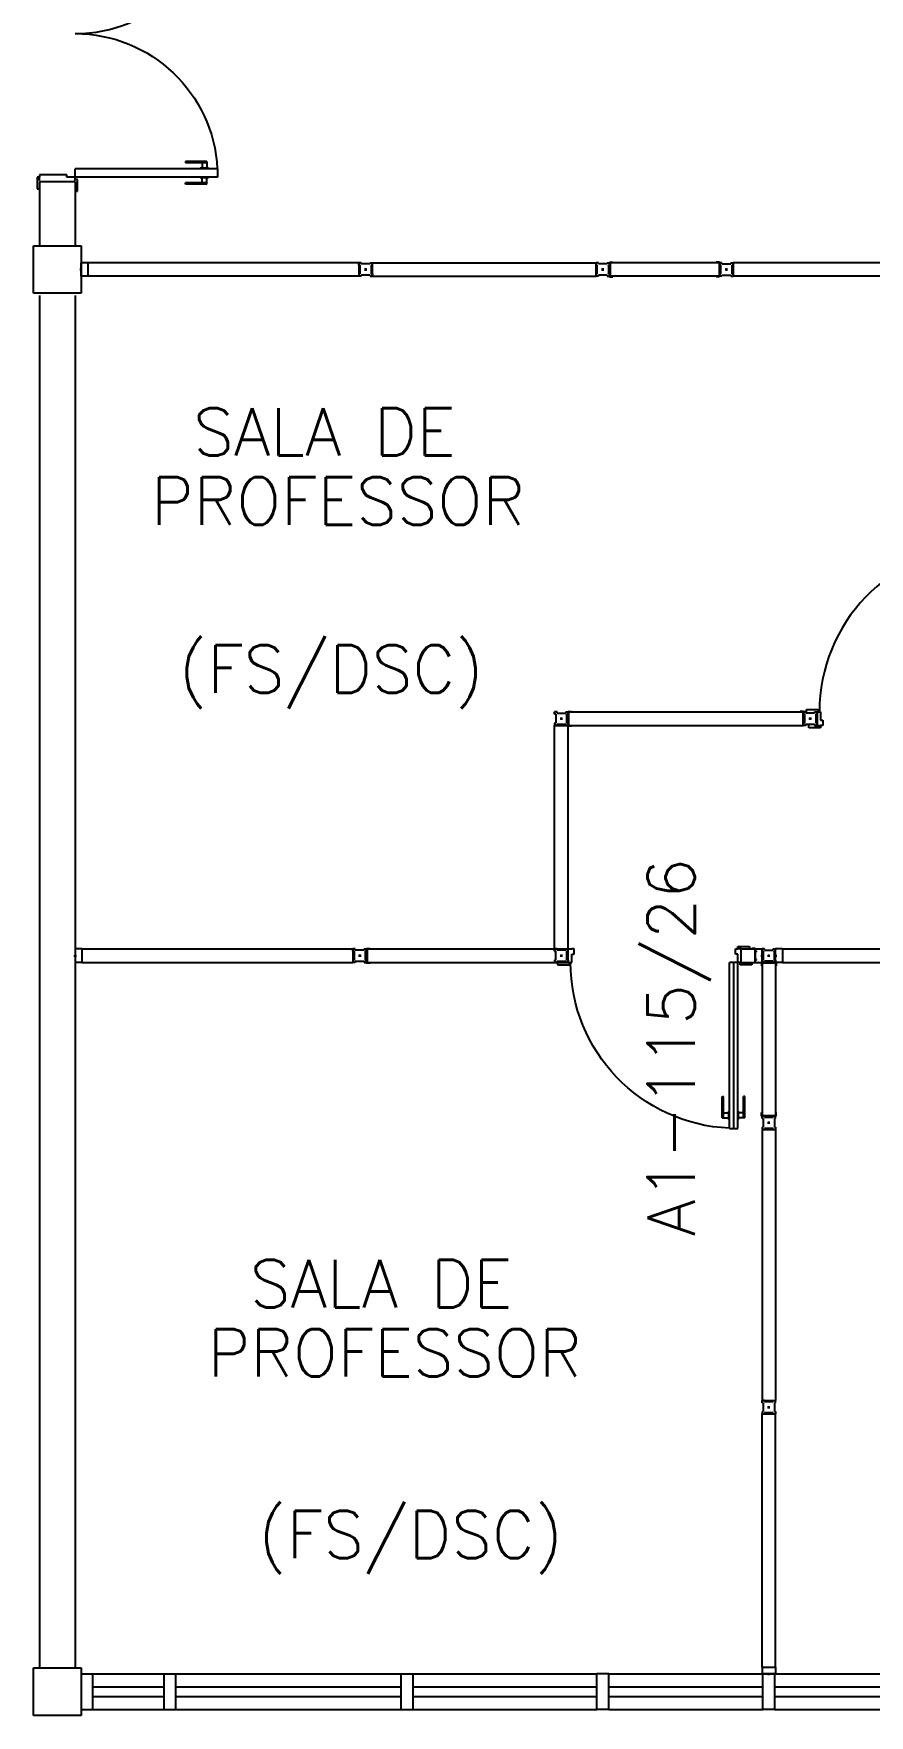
# Model space of a CAD drawing. Header units: millimetres. Extents: x 4436 to 4619, y 1272 to 1428.
# Drawn here: x 4547.8 to 4551.33, y 1293.7 to 1300.79 of the extents above; entities that cross this region are included whole.
import ezdxf

# ---------------------------------------------------------------- set-up
doc = ezdxf.new("R2010")
doc.units = ezdxf.units.MM
for name, color, linetype in [('ALV', 2, 'Continuous'), ('DIV', 2, 'Continuous'), ('DIV2', 2, 'Continuous'), ('DIVC', 2, 'Continuous'), ('ENDEREÇO', 2, 'Continuous'), ('ESTR', 3, 'Continuous'), ('JANELA', 1, 'Continuous'), ('MACANETA', 2, 'Continuous'), ('MARCO', 2, 'Continuous'), ('PORTA', 2, 'Continuous'), ('TEXTO', 2, 'Continuous')]:
    doc.layers.add(name, color=color, linetype=linetype)
doc.styles.add('UNB1-100', font='simplex.shx', dxfattribs={"height": 0.2})

# ---------------------------------------------------------------- blocks, each defined once
blk = doc.blocks.new('DIV123')
for p, q in [((-0.0285, 0.0285), (-0.0285, 1.0965)), ((0.0285, 1.0965), (-0.0285, 1.0965)), ((0.0051, 1.125), (-0.0051, 1.125)), ((0, 1.1199), (0, 1.1301)), ((0.0285, 0.0285), (0.0285, 1.0965)), ((0.0285, 0.0285), (-0.0285, 0.0285)), ((0.0051, 0), (-0.0051, 0)), ((0, -0.0051), (0, 0.0051))]:
    blk.add_line(p, q)
blk = doc.blocks.new('IMTT')
for p, q in [((-0.0049, 0), (0.0049, 0)), ((0.0285, 0.0285), (0, 0.0285)), ((0, -0.0285), (0, 0.0285)), ((0.0285, -0.0285), (0, -0.0285))]:
    blk.add_line(p, q)
blk = doc.blocks.new('DOOR70')
at = {"layer": 'MACANETA', "color": 1}
for p, q in [((-0.015, -0.565), (-0.01, -0.565)), ((-0.015, -0.655), (-0.015, -0.565)), ((-0.01, -0.655), (-0.01, -0.565)), ((0.08, -0.565), (0.075, -0.565)), ((0.075, -0.655), (0.075, -0.565)), ((0.08, -0.655), (0.08, -0.565)), ((-0.01, -0.635), (0.012, -0.635)), ((0.012, -0.6625), (0.012, -0.6275)), ((0.012, -0.6275), (0.015, -0.6275)), ((0.053, -0.6275), (0.05, -0.6275)), ((0.053, -0.6625), (0.053, -0.6275)), ((0.075, -0.635), (0.053, -0.635)), ((-0.015, -0.655), (0.012, -0.655)), ((0.012, -0.6625), (0.015, -0.6625)), ((0.053, -0.6625), (0.05, -0.6625)), ((0.08, -0.655), (0.053, -0.655))]:
    blk.add_line(p, q, dxfattribs=at)
at = {"layer": 'PORTA'}
for p, q in [((0.015, -0.7), (0.015, 0)), ((0.015, 0), (0.05, 0)), ((0.05, -0.7), (0.05, 0)), ((0.05, -0.7), (0.015, -0.7))]:
    blk.add_line(p, q, dxfattribs=at)
at = {"layer": 'PORTA', "color": 1}
blk.add_arc((0.02, 0), 0.7, 272.4563, 0, dxfattribs=at)
blk = doc.blocks.new('DIV12')
for p, q in [((-0.0051, 0), (0.0051, 0)), ((0, -0.0051), (0, 0.0051)), ((0.0285, 0.0285), (1.1715, 0.0285)), ((0.0285, -0.0285), (0.0285, 0.0285)), ((1.1715, -0.0285), (1.1715, 0.0285)), ((1.1949, 0), (1.2051, 0)), ((1.2, -0.0051), (1.2, 0.0051)), ((0.0285, -0.0285), (1.1715, -0.0285))]:
    blk.add_line(p, q)
blk = doc.blocks.new('MTT')
for p, q in [((-0.0285, 0.0185), (-0.0285, 0.0285)), ((-0.0185, 0.0285), (-0.0285, 0.0285)), ((-0.0235, 0.0185), (-0.0285, 0.0185)), ((-0.0235, 0.0185), (-0.0235, -0.0185)), ((-0.0185, 0.0235), (-0.0185, 0.0285)), ((-0.0185, 0.0235), (0.0185, 0.0235)), ((-0.0049, 0), (0.0049, 0)), ((0, -0.0049), (0, 0.0049)), ((0.0185, 0.0235), (0.0185, 0.0285)), ((0.0185, 0.0285), (0.0285, 0.0285)), ((0.0235, 0.0185), (0.0285, 0.0185)), ((0.0235, 0.0185), (0.0235, -0.0185)), ((0.0285, 0.0185), (0.0285, 0.0285)), ((-0.0285, -0.0185), (-0.0235, -0.0185)), ((-0.0285, -0.0185), (-0.0285, -0.0285)), ((-0.0185, -0.0285), (-0.0285, -0.0285)), ((0.0185, -0.0235), (-0.0185, -0.0235)), ((-0.0185, -0.0235), (-0.0185, -0.0285)), ((0.0185, -0.0235), (0.0185, -0.0285)), ((0.0185, -0.0285), (0.0285, -0.0285)), ((0.0285, -0.0185), (0.0235, -0.0185)), ((0.0285, -0.0185), (0.0285, -0.0285))]:
    blk.add_line(p, q)
blk = doc.blocks.new('DIV10')
for p, q in [((-0.0051, 0), (0.0051, 0)), ((0, -0.0051), (0, 0.0051)), ((0.0285, 0.0285), (0.9715, 0.0285)), ((0.0285, -0.0285), (0.0285, 0.0285)), ((0.9715, -0.0285), (0.9715, 0.0285)), ((0.9949, 0), (1.0051, 0)), ((1, -0.0051), (1, 0.0051)), ((0.0285, -0.0285), (0.9715, -0.0285))]:
    blk.add_line(p, q)
blk = doc.blocks.new('DOOR-60')
at = {"layer": 'MACANETA', "color": 1}
for p, q in [((-0.08, -0.555), (-0.08, -0.465)), ((-0.08, -0.465), (-0.075, -0.465)), ((-0.075, -0.555), (-0.075, -0.465)), ((0.01, -0.555), (0.01, -0.465)), ((0.015, -0.465), (0.01, -0.465)), ((0.015, -0.555), (0.015, -0.465)), ((-0.08, -0.555), (-0.053, -0.555)), ((-0.075, -0.535), (-0.053, -0.535)), ((-0.053, -0.5275), (-0.05, -0.5275)), ((-0.053, -0.5625), (-0.053, -0.5275)), ((-0.053, -0.5625), (-0.05, -0.5625)), ((-0.012, -0.5275), (-0.015, -0.5275)), ((-0.012, -0.5625), (-0.015, -0.5625)), ((-0.012, -0.5625), (-0.012, -0.5275)), ((0.01, -0.535), (-0.012, -0.535)), ((0.015, -0.555), (-0.012, -0.555))]:
    blk.add_line(p, q, dxfattribs=at)
at = {"layer": 'PORTA'}
for p, q in [((-0.05, -0.6), (-0.05, 0)), ((-0.015, 0), (-0.05, 0)), ((-0.015, -0.6), (-0.015, 0)), ((-0.05, -0.6), (-0.015, -0.6))]:
    blk.add_line(p, q, dxfattribs=at)
at = {"layer": 'PORTA', "color": 1}
blk.add_arc((-0.02, 0), 0.6, 180, 267.13401, dxfattribs=at)

msp = doc.modelspace()

# ---------------------------------------------------------------- linework, layer by layer
at = {"layer": 'ALV'}
for p, q in [((4547.97941, 1300.16845), (4547.82941, 1300.16845)), ((4547.82941, 1300.16845), (4547.82941, 1299.89845)), ((4547.97941, 1300.16845), (4547.97941, 1299.89845)), ((4547.82941, 1299.68845), (4547.82941, 1293.89845)), ((4547.97941, 1299.68845), (4547.97941, 1293.89845)), ((4548.00441, 1293.87345), (4548.05441, 1293.87345)), ((4548.05441, 1293.72345), (4548.05441, 1293.87345)), ((4548.35441, 1293.72345), (4548.35441, 1293.87345)), ((4548.35441, 1293.87345), (4548.40441, 1293.87345)), ((4548.40441, 1293.72345), (4548.40441, 1293.87345)), ((4549.35441, 1293.87345), (4549.40441, 1293.87345)), ((4549.35441, 1293.72345), (4549.35441, 1293.87345)), ((4549.40441, 1293.72345), (4549.40441, 1293.87345)), ((4550.17941, 1293.72345), (4550.17941, 1293.87345)), ((4550.22941, 1293.87345), (4550.17941, 1293.87345)), ((4550.22941, 1293.72345), (4550.22941, 1293.87345)), ((4550.92941, 1293.87345), (4550.87941, 1293.87345)), ((4550.87941, 1293.72345), (4550.87941, 1293.87345)), ((4550.92941, 1293.72345), (4550.92941, 1293.87345)), ((4548.00441, 1293.72345), (4548.05441, 1293.72345)), ((4548.35441, 1293.72345), (4548.40441, 1293.72345)), ((4549.35441, 1293.72345), (4549.40441, 1293.72345)), ((4550.22941, 1293.72345), (4550.17941, 1293.72345)), ((4550.92941, 1293.72345), (4550.87941, 1293.72345))]:
    msp.add_line(p, q, dxfattribs=at)
at = {"layer": 'DIV'}
msp.add_line((4550.7559, 1296.87495), (4550.7559, 1296.17494), dxfattribs=at)
at = {"layer": 'DIV2'}
for p, q in [((4550.22791, 1299.81495), (4550.22791, 1299.81695)), ((4550.22791, 1299.81695), (4550.23291, 1299.81695)), ((4550.22791, 1299.81495), (4550.23291, 1299.81495)), ((4550.23291, 1299.82895), (4550.23291, 1299.81695)), ((4550.23291, 1299.82895), (4550.2473, 1299.82895)), ((4550.23291, 1299.81495), (4550.23291, 1299.78195)), ((4550.23491, 1299.82695), (4550.23491, 1299.76995)), ((4550.69491, 1299.82695), (4550.23491, 1299.82695)), ((4550.2473, 1299.82695), (4550.2473, 1299.82895)), ((4550.69691, 1299.82895), (4550.68253, 1299.82895)), ((4550.68253, 1299.82695), (4550.68253, 1299.82895)), ((4550.69491, 1299.82695), (4550.69491, 1299.76995)), ((4550.69691, 1299.82895), (4550.69691, 1299.81695)), ((4550.70191, 1299.81695), (4550.69691, 1299.81695)), ((4550.70191, 1299.81495), (4550.69691, 1299.81495)), ((4550.69691, 1299.81495), (4550.69691, 1299.78195)), ((4550.70191, 1299.81495), (4550.70191, 1299.81695)), ((4550.20951, 1299.79845), (4550.19931, 1299.79845)), ((4550.20441, 1299.80355), (4550.20441, 1299.79335)), ((4550.22791, 1299.77995), (4550.22791, 1299.78195)), ((4550.22791, 1299.78195), (4550.23291, 1299.78195)), ((4550.22791, 1299.77995), (4550.23291, 1299.77995)), ((4550.23291, 1299.77995), (4550.23291, 1299.76795)), ((4550.23291, 1299.76795), (4550.2473, 1299.76795)), ((4550.69491, 1299.76995), (4550.23491, 1299.76995)), ((4550.2473, 1299.76795), (4550.2473, 1299.76995)), ((4550.68253, 1299.76795), (4550.68253, 1299.76995)), ((4550.69691, 1299.76795), (4550.68253, 1299.76795)), ((4550.70191, 1299.78195), (4550.69691, 1299.78195)), ((4550.70191, 1299.77995), (4550.69691, 1299.77995)), ((4550.69691, 1299.77995), (4550.69691, 1299.76795)), ((4550.70191, 1299.77995), (4550.70191, 1299.78195)), ((4550.72031, 1299.79845), (4550.73051, 1299.79845)), ((4550.72541, 1299.80355), (4550.72541, 1299.79335)), ((4550.02486, 1297.90347), (4550.03506, 1297.90347)), ((4550.02996, 1297.90857), (4550.02996, 1297.89837)), ((4550.05346, 1297.91997), (4550.05346, 1297.92197)), ((4550.05346, 1297.92197), (4550.05846, 1297.92197)), ((4550.05346, 1297.91997), (4550.05846, 1297.91997)), ((4550.05846, 1297.93397), (4550.05846, 1297.92197)), ((4550.05846, 1297.93397), (4550.07285, 1297.93397)), ((4550.05846, 1297.91997), (4550.05846, 1297.88697)), ((4550.06046, 1297.93197), (4550.06046, 1297.87497)), ((4550.06046, 1297.93197), (4551.04846, 1297.93197)), ((4550.07285, 1297.93197), (4550.07285, 1297.93397)), ((4551.03608, 1297.93197), (4551.03608, 1297.93397)), ((4551.05046, 1297.93397), (4551.03608, 1297.93397)), ((4551.04846, 1297.93197), (4551.04846, 1297.87497)), ((4551.05046, 1297.93397), (4551.05046, 1297.92197)), ((4551.05546, 1297.92197), (4551.05046, 1297.92197)), ((4551.05046, 1297.91997), (4551.05046, 1297.88697)), ((4551.05546, 1297.91997), (4551.05046, 1297.91997)), ((4551.05546, 1297.91997), (4551.05546, 1297.92197)), ((4551.06291, 1297.93197), (4551.06291, 1297.94197)), ((4551.06291, 1297.94197), (4551.11291, 1297.94197)), ((4551.07386, 1297.90347), (4551.08406, 1297.90347)), ((4551.07896, 1297.90857), (4551.07896, 1297.89837)), ((4551.10791, 1297.93197), (4551.10791, 1297.87497)), ((4551.10791, 1297.93197), (4551.11291, 1297.93197)), ((4551.11291, 1297.94197), (4551.11291, 1297.93197)), ((4551.11291, 1297.93197), (4551.12291, 1297.93197)), ((4551.12291, 1297.93197), (4551.12291, 1297.89697)), ((4551.12291, 1297.89697), (4551.13291, 1297.89697)), ((4551.13291, 1297.89697), (4551.13291, 1297.87497)), ((4550.05346, 1297.88497), (4550.05346, 1297.88697)), ((4550.05346, 1297.88697), (4550.05846, 1297.88697)), ((4550.05346, 1297.88497), (4550.05846, 1297.88497)), ((4550.05846, 1297.88497), (4550.05846, 1297.87297)), ((4550.05846, 1297.87297), (4550.07285, 1297.87297)), ((4550.06046, 1297.87497), (4551.04846, 1297.87497)), ((4550.07285, 1297.87297), (4550.07285, 1297.87497)), ((4551.03608, 1297.87297), (4551.03608, 1297.87497)), ((4551.05046, 1297.87297), (4551.03608, 1297.87297)), ((4551.05546, 1297.88697), (4551.05046, 1297.88697)), ((4551.05046, 1297.88497), (4551.05046, 1297.87297)), ((4551.05546, 1297.88497), (4551.05046, 1297.88497)), ((4551.05546, 1297.88497), (4551.05546, 1297.88697)), ((4551.07291, 1297.86497), (4551.07291, 1297.87497)), ((4551.12291, 1297.86497), (4551.07291, 1297.86497)), ((4551.10791, 1297.87497), (4551.12291, 1297.87497)), ((4551.13291, 1297.87497), (4551.12291, 1297.87497)), ((4551.12291, 1297.87497), (4551.12291, 1297.86497)), ((4549.1748, 1296.90345), (4549.185, 1296.90345)), ((4549.1799, 1296.90855), (4549.1799, 1296.89835)), ((4549.2034, 1296.91995), (4549.2034, 1296.92195)), ((4549.2034, 1296.92195), (4549.2084, 1296.92195)), ((4549.2034, 1296.91995), (4549.2084, 1296.91995)), ((4549.2084, 1296.93395), (4549.2084, 1296.92195)), ((4549.2084, 1296.93395), (4549.22278, 1296.93395)), ((4549.2084, 1296.91995), (4549.2084, 1296.88695)), ((4549.2104, 1296.93195), (4550.0584, 1296.93195)), ((4549.2104, 1296.93195), (4549.2104, 1296.87495)), ((4549.22278, 1296.93195), (4549.22278, 1296.93395)), ((4550.0584, 1296.93195), (4550.0734, 1296.93195)), ((4550.0584, 1296.93195), (4550.0734, 1296.93195)), ((4550.0584, 1296.87495), (4550.0584, 1296.93195)), ((4550.0584, 1296.87495), (4550.0584, 1296.93195)), ((4550.0834, 1296.93195), (4550.0734, 1296.93195)), ((4550.0834, 1296.93195), (4550.0734, 1296.93195)), ((4550.0734, 1296.90995), (4550.0834, 1296.90995)), ((4550.0734, 1296.90995), (4550.0834, 1296.90995)), ((4550.0734, 1296.87495), (4550.0734, 1296.90995)), ((4550.0734, 1296.87495), (4550.0734, 1296.90995)), ((4550.0834, 1296.90995), (4550.0834, 1296.93195)), ((4550.0834, 1296.90995), (4550.0834, 1296.93195)), ((4550.7634, 1296.90995), (4550.7634, 1296.93195)), ((4550.7634, 1296.93195), (4550.7734, 1296.93195)), ((4550.7734, 1296.90995), (4550.7634, 1296.90995)), ((4550.7734, 1296.93195), (4550.7734, 1296.94195)), ((4550.7734, 1296.94195), (4550.8234, 1296.94195)), ((4550.7884, 1296.93195), (4550.7734, 1296.93195)), ((4550.7734, 1296.87495), (4550.7734, 1296.90995)), ((4550.7884, 1296.93195), (4550.8454, 1296.93195)), ((4550.7884, 1296.87495), (4550.7884, 1296.93195)), ((4550.8234, 1296.94195), (4550.8234, 1296.93195)), ((4550.8474, 1296.93395), (4550.83302, 1296.93395)), ((4550.83302, 1296.93195), (4550.83302, 1296.93395)), ((4550.8454, 1296.93195), (4550.8454, 1296.87495)), ((4550.8474, 1296.93395), (4550.8474, 1296.92195)), ((4550.8524, 1296.92195), (4550.8474, 1296.92195)), ((4550.8524, 1296.91995), (4550.8474, 1296.91995)), ((4550.8474, 1296.91995), (4550.8474, 1296.88695)), ((4550.8524, 1296.91995), (4550.8524, 1296.92195)), ((4550.8708, 1296.90345), (4550.881, 1296.90345)), ((4550.8759, 1296.90855), (4550.8759, 1296.89835)), ((4549.2034, 1296.88495), (4549.2034, 1296.88695)), ((4549.2034, 1296.88695), (4549.2084, 1296.88695)), ((4549.2034, 1296.88495), (4549.2084, 1296.88495)), ((4549.2084, 1296.88495), (4549.2084, 1296.87295)), ((4549.2084, 1296.87295), (4549.22278, 1296.87295)), ((4549.2104, 1296.87495), (4550.0584, 1296.87495)), ((4549.22278, 1296.87295), (4549.22278, 1296.87495)), ((4550.0134, 1296.87495), (4550.0134, 1296.86495)), ((4550.0134, 1296.87495), (4550.0134, 1296.86495)), ((4550.0134, 1296.86495), (4550.0634, 1296.86495)), ((4550.0134, 1296.86495), (4550.0634, 1296.86495)), ((4550.0584, 1296.87495), (4550.0634, 1296.87495)), ((4550.0584, 1296.87495), (4550.0634, 1296.87495)), ((4550.0634, 1296.86495), (4550.0634, 1296.87495)), ((4550.0634, 1296.87495), (4550.0734, 1296.87495)), ((4550.0634, 1296.86495), (4550.0634, 1296.87495)), ((4550.0634, 1296.87495), (4550.0734, 1296.87495)), ((4550.7834, 1296.87495), (4550.7734, 1296.87495)), ((4550.7834, 1296.86495), (4550.7834, 1296.87495)), ((4550.7884, 1296.87495), (4550.7834, 1296.87495)), ((4550.8334, 1296.86495), (4550.7834, 1296.86495)), ((4550.7884, 1296.87495), (4550.8454, 1296.87495)), ((4550.83302, 1296.87295), (4550.83302, 1296.87495)), ((4550.8474, 1296.87295), (4550.83302, 1296.87295)), ((4550.8334, 1296.87495), (4550.8334, 1296.86495)), ((4550.8524, 1296.88695), (4550.8474, 1296.88695)), ((4550.8524, 1296.88495), (4550.8474, 1296.88495)), ((4550.8474, 1296.88495), (4550.8474, 1296.87295)), ((4550.8524, 1296.88495), (4550.8524, 1296.88695)), ((4550.87391, 1296.875), (4550.87391, 1296.86062)), ((4550.87391, 1296.875), (4550.88591, 1296.875)), ((4550.87591, 1296.86062), (4550.87391, 1296.86062)), ((4550.87591, 1296.873), (4550.87591, 1296.229)), ((4550.87591, 1296.873), (4550.93291, 1296.873)), ((4550.88591, 1296.88), (4550.88591, 1296.875)), ((4550.88791, 1296.88), (4550.88591, 1296.88)), ((4550.88791, 1296.88), (4550.88791, 1296.875)), ((4550.88791, 1296.875), (4550.92091, 1296.875)), ((4550.92091, 1296.88), (4550.92091, 1296.875)), ((4550.92291, 1296.88), (4550.92091, 1296.88)), ((4550.92291, 1296.88), (4550.92291, 1296.875)), ((4550.92291, 1296.875), (4550.93491, 1296.875)), ((4550.93291, 1296.873), (4550.93291, 1296.229)), ((4550.93491, 1296.86062), (4550.93291, 1296.86062)), ((4550.93491, 1296.875), (4550.93491, 1296.86062)), ((4550.87391, 1296.227), (4550.87391, 1296.24139)), ((4550.87591, 1296.24139), (4550.87391, 1296.24139)), ((4550.87391, 1296.227), (4550.88591, 1296.227)), ((4550.87591, 1296.229), (4550.93291, 1296.229)), ((4550.88591, 1296.222), (4550.88591, 1296.227)), ((4550.88791, 1296.222), (4550.88591, 1296.222)), ((4550.88791, 1296.227), (4550.92091, 1296.227)), ((4550.88791, 1296.222), (4550.88791, 1296.227)), ((4550.92091, 1296.222), (4550.92091, 1296.227)), ((4550.92291, 1296.222), (4550.92091, 1296.222)), ((4550.92291, 1296.227), (4550.93491, 1296.227)), ((4550.92291, 1296.222), (4550.92291, 1296.227)), ((4550.93491, 1296.24139), (4550.93291, 1296.24139)), ((4550.93491, 1296.227), (4550.93491, 1296.24139))]:
    msp.add_line(p, q, dxfattribs=at)
at = {"layer": 'ESTR'}
for p, q in [((4547.80441, 1299.89845), (4548.00441, 1299.89845)), ((4547.80441, 1299.69845), (4547.80441, 1299.89845)), ((4548.00441, 1299.89845), (4548.00441, 1299.69845)), ((4548.00441, 1299.69845), (4547.80441, 1299.69845)), ((4547.80441, 1293.89845), (4548.00441, 1293.89845)), ((4547.80441, 1293.69845), (4547.80441, 1293.89845)), ((4548.00441, 1293.89845), (4548.00441, 1293.69845)), ((4548.00441, 1293.69845), (4547.80441, 1293.69845))]:
    msp.add_line(p, q, dxfattribs=at)
at = {"layer": 'JANELA', "color": 1}
for p, q in [((4548.05441, 1293.87345), (4548.35441, 1293.87345)), ((4548.40441, 1293.87345), (4549.35441, 1293.87345)), ((4549.40441, 1293.87345), (4550.17941, 1293.87345)), ((4550.22941, 1293.87345), (4550.87941, 1293.87345)), ((4550.92941, 1293.87345), (4551.57941, 1293.87345)), ((4548.05441, 1293.81845), (4548.35441, 1293.81845)), ((4548.05441, 1293.77845), (4548.35441, 1293.77845)), ((4548.40441, 1293.81845), (4549.35441, 1293.81845)), ((4548.40441, 1293.77845), (4549.35441, 1293.77845)), ((4549.40441, 1293.81845), (4550.17941, 1293.81845)), ((4549.40441, 1293.77845), (4550.17941, 1293.77845)), ((4550.22941, 1293.81845), (4550.87941, 1293.81845)), ((4550.22941, 1293.77845), (4550.87941, 1293.77845)), ((4550.92941, 1293.81845), (4551.57941, 1293.81845)), ((4550.92941, 1293.77845), (4551.57941, 1293.77845)), ((4548.05441, 1293.72345), (4548.35441, 1293.72345)), ((4548.40441, 1293.72345), (4549.35441, 1293.72345)), ((4549.40441, 1293.72345), (4550.17941, 1293.72345)), ((4550.22941, 1293.72345), (4550.87941, 1293.72345)), ((4550.92941, 1293.72345), (4551.57941, 1293.72345))]:
    msp.add_line(p, q, dxfattribs=at)
at = {"layer": 'MARCO'}
for p, q in [((4547.81941, 1300.18844), (4547.81941, 1300.13844)), ((4547.82941, 1300.18844), (4547.81941, 1300.18844)), ((4547.81941, 1300.18844), (4547.81941, 1300.13844)), ((4547.82941, 1300.18844), (4547.81941, 1300.18844)), ((4547.82941, 1300.19844), (4547.82941, 1300.18844)), ((4547.94441, 1300.19844), (4547.82941, 1300.19844)), ((4547.82941, 1300.19844), (4547.82941, 1300.18844)), ((4547.94441, 1300.19844), (4547.82941, 1300.19844)), ((4547.82941, 1300.17344), (4547.82941, 1300.18844)), ((4547.82941, 1300.17344), (4547.82941, 1300.18844)), ((4547.94441, 1300.18844), (4547.94441, 1300.19844)), ((4547.94441, 1300.18844), (4547.94441, 1300.19844)), ((4547.97941, 1300.18844), (4547.94441, 1300.18844)), ((4547.97941, 1300.18844), (4547.94441, 1300.18844)), ((4547.97941, 1300.17844), (4547.97941, 1300.18844)), ((4547.97941, 1300.17844), (4547.97941, 1300.18844)), ((4547.97941, 1300.17344), (4547.97941, 1300.17844)), ((4547.98941, 1300.17844), (4547.97941, 1300.17844)), ((4547.97941, 1300.17344), (4547.97941, 1300.17844)), ((4547.98941, 1300.17844), (4547.97941, 1300.17844)), ((4547.98941, 1300.12844), (4547.98941, 1300.17844)), ((4547.98941, 1300.12844), (4547.98941, 1300.17844)), ((4547.81941, 1300.13844), (4547.82941, 1300.13844)), ((4547.81941, 1300.13844), (4547.82941, 1300.13844)), ((4547.97941, 1300.12844), (4547.98941, 1300.12844)), ((4547.97941, 1300.12844), (4547.98941, 1300.12844))]:
    msp.add_line(p, q, dxfattribs=at)

# ---------------------------------------------------------------- block references
at = {"layer": 'DIV', "xscale": -1, "rotation": 180}
msp.add_blockref('IMTT', (4547.97941, 1296.90345), dxfattribs=at)
at = {"layer": 'DIV2'}
for name, p, rotation in [('DIV12', (4549.20441, 1299.79845), 180), ('MTT', (4549.20441, 1299.79845), 270), ('MTT', (4550.20443, 1299.79845), 270), ('MTT', (4550.72541, 1299.79845), 90), ('DIV12', (4551.92541, 1299.79845), 180), ('DIV12', (4550.90441, 1296.19845), 270)]:
    msp.add_blockref(name, p, dxfattribs=dict(at, rotation=rotation))
for name, p in [('IMTT', (4548.00441, 1299.79845)), ('DIV10', (4549.20441, 1299.79845)), ('MTT', (4550.9043, 1296.90347)), ('IMTT', (4550.93327, 1296.90345)), ('MTT', (4550.90441, 1296.19845)), ('MTT', (4550.90441, 1294.99845))]:
    msp.add_blockref(name, p, dxfattribs=at)
at = {"layer": 'DIV2', "xscale": -1}
for name, p, rotation in [('MTT', (4550.02994, 1297.90347), 90), ('DIV10', (4550.02994, 1296.90347), 270), ('DIV12', (4547.97941, 1296.90345), 180), ('MTT', (4550.02994, 1296.90347), 180), ('MTT', (4550.02994, 1296.90347), 180), ('DIV12', (4550.93327, 1296.90345), 180), ('IMTT', (4550.90441, 1293.87345), 270)]:
    msp.add_blockref(name, p, dxfattribs=dict(at, rotation=rotation))
for name, p in [('MTT', (4551.07896, 1297.90347)), ('MTT', (4549.17941, 1296.90345)), ('IMTT', (4550.8759, 1296.90345)), ('DIV123', (4550.90441, 1293.87345))]:
    msp.add_blockref(name, p, dxfattribs=at)
at = {"layer": 'DIVC', "rotation": 180.0000000051446}
msp.add_blockref('DOOR70', (4551.83791, 1297.93197), dxfattribs=at)
at = {"layer": 'DIVC', "xscale": -1, "rotation": 359.9999999948552}
msp.add_blockref('DOOR70', (4550.7884, 1296.87495), dxfattribs=at)
at = {"layer": 'PORTA', "rotation": 90.0000000025723}
msp.add_blockref('DOOR-60', (4547.97941, 1301.41345), dxfattribs=at)
at = {"layer": 'PORTA', "xscale": -1, "rotation": 89.99999999742766}
msp.add_blockref('DOOR-60', (4547.97941, 1300.17344), dxfattribs=at)

# ---------------------------------------------------------------- texts
at = {"layer": 'ENDEREÇO', "style": 'UNB1-100'}
msp.add_text('A1-115/26', height=0.2, rotation=90, dxfattribs=at).set_placement((4550.59276, 1295.72055))
at = {"layer": 'TEXTO', "style": 'UNB1-100'}
for s, p in [('SALA DE', (4548.4773, 1299.01318)), ('PROFESSOR', (4548.29892, 1298.72156)), ('(FS/DSC)', (4548.41645, 1298.01307)), ('SALA DE', (4548.71621, 1295.41988)), ('PROFESSOR', (4548.53782, 1295.12827)), ('(FS/DSC)', (4548.75139, 1294.36188))]:
    msp.add_text(s, height=0.2, dxfattribs=at).set_placement(p)

doc.saveas('drawing.dxf')
